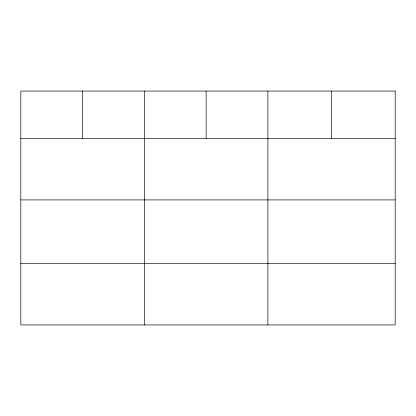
<?xml version="1.0" encoding="UTF-8"?>
<svg xmlns="http://www.w3.org/2000/svg" width="416" height="416" viewBox="0 0 416 416"><rect width="100%" height="100%" fill="white"/><g stroke="black" fill="none" stroke-linecap="round" stroke-linejoin="round"><path stroke-width="0.62" d="M20.8 138.336L395.2 138.336M20.8 199.914L395.2 199.914M20.8 263.359L395.2 263.359M331.552 91.057L331.552 138.336M267.904 91.057L267.904 324.943M206.128 91.057L206.128 138.336M144.352 91.057L144.352 324.943M82.576 91.057L82.576 138.336M395.2 91.057L20.8 91.057L20.8 324.943L395.2 324.943L395.2 91.057"/></g></svg>
